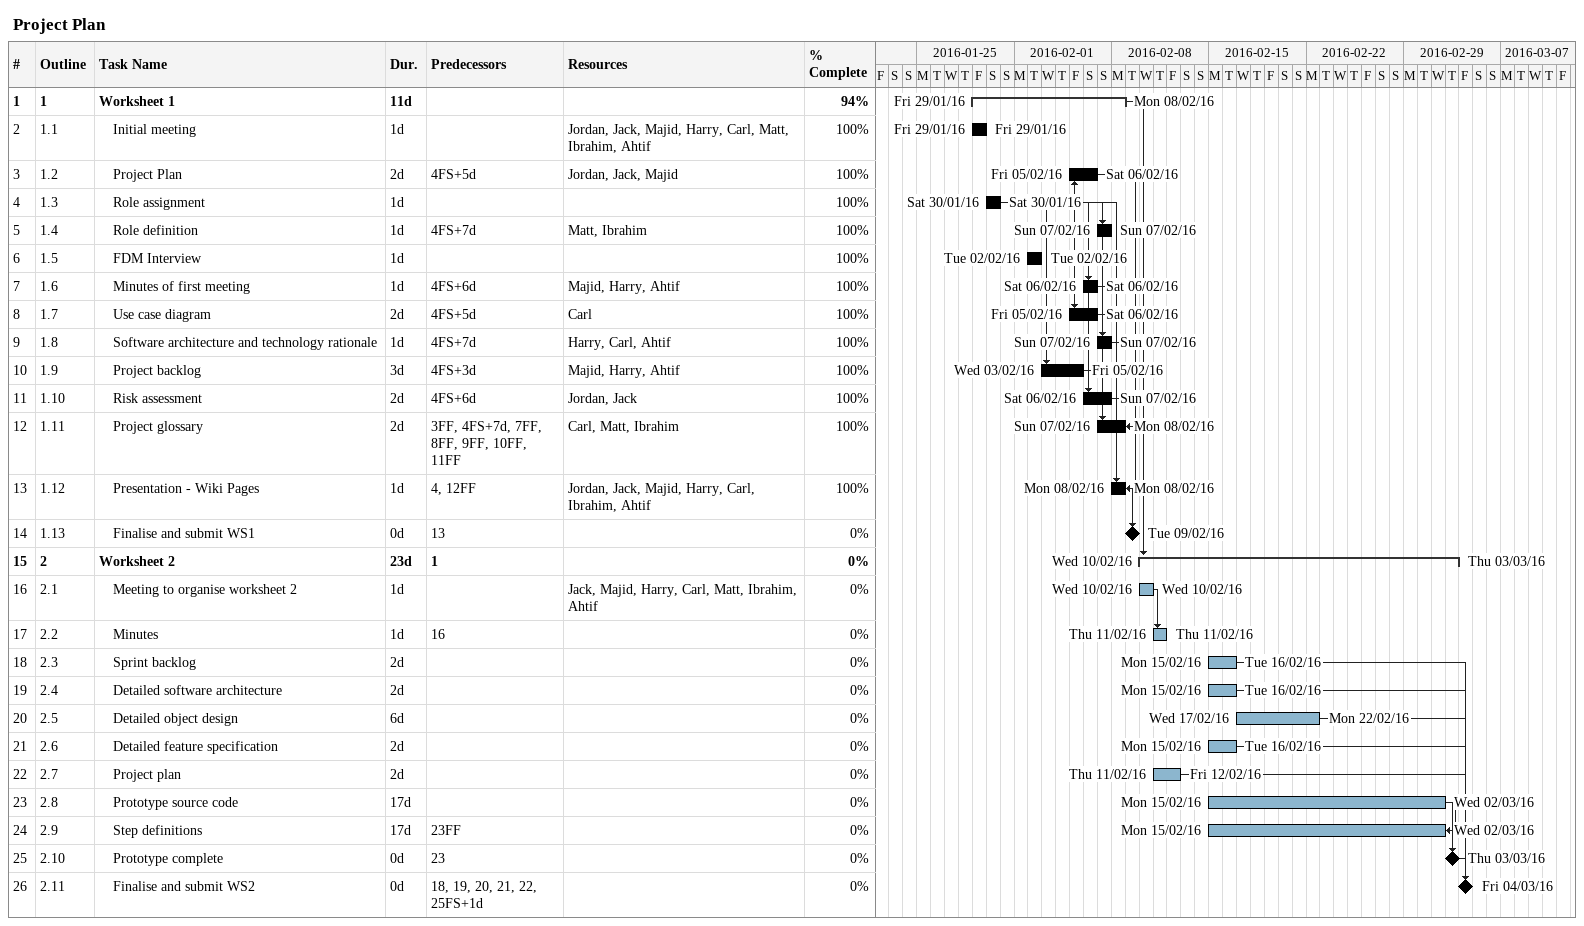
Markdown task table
Project Plan

| ID | WBS | Task | Duration | Start | Finish | Predecessors | Resources | % complete |
|---|---|---|---|---|---|---|---|---|
| 1 | 1 | **Worksheet 1** | 11d | 2016-01-29 | 2016-02-08 |  |  | 94 |
| 2 | 1.1 | Initial meeting | 1d | 2016-01-29 | 2016-01-29 |  | Jordan, Jack, Majid, Harry, Carl, Matt, Ibrahim, Ahtif | 100 |
| 3 | 1.2 | Project Plan | 2d | 2016-02-05 | 2016-02-06 | 4FS+5d | Jordan, Jack, Majid | 100 |
| 4 | 1.3 | Role assignment | 1d | 2016-01-30 | 2016-01-30 |  |  | 100 |
| 5 | 1.4 | Role definition | 1d | 2016-02-07 | 2016-02-07 | 4FS+7d | Matt, Ibrahim | 100 |
| 6 | 1.5 | FDM Interview | 1d | 2016-02-02 | 2016-02-02 |  |  | 100 |
| 7 | 1.6 | Minutes of first meeting | 1d | 2016-02-06 | 2016-02-06 | 4FS+6d | Majid, Harry, Ahtif | 100 |
| 8 | 1.7 | Use case diagram | 2d | 2016-02-05 | 2016-02-06 | 4FS+5d | Carl | 100 |
| 9 | 1.8 | Software architecture and technology rationale | 1d | 2016-02-07 | 2016-02-07 | 4FS+7d | Harry, Carl, Ahtif | 100 |
| 10 | 1.9 | Project backlog | 3d | 2016-02-03 | 2016-02-05 | 4FS+3d | Majid, Harry, Ahtif | 100 |
| 11 | 1.10 | Risk assessment | 2d | 2016-02-06 | 2016-02-07 | 4FS+6d | Jordan, Jack | 100 |
| 12 | 1.11 | Project glossary | 2d | 2016-02-07 | 2016-02-08 | 3FF, 4FS+7d, 7FF, 8FF, 9FF, 10FF, 11FF | Carl, Matt, Ibrahim | 100 |
| 13 | 1.12 | Presentation - Wiki Pages | 1d | 2016-02-08 | 2016-02-08 | 4, 12FF | Jordan, Jack, Majid, Harry, Carl, Ibrahim, Ahtif | 100 |
| 14 | 1.13 | Finalise and submit WS1 | 0d | 2016-02-09 | 2016-02-09 | 13 |  | 0 |
| 15 | 2 | **Worksheet 2** | 23d | 2016-02-10 | 2016-03-03 | 1 |  | 0 |
| 16 | 2.1 | Meeting to organise worksheet 2 | 1d | 2016-02-10 | 2016-02-10 |  | Jack, Majid, Harry, Carl, Matt, Ibrahim, Ahtif | 0 |
| 17 | 2.2 | Minutes | 1d | 2016-02-11 | 2016-02-11 | 16 |  | 0 |
| 18 | 2.3 | Sprint backlog | 2d | 2016-02-15 | 2016-02-16 |  |  | 0 |
| 19 | 2.4 | Detailed software architecture | 2d | 2016-02-15 | 2016-02-16 |  |  | 0 |
| 20 | 2.5 | Detailed object design | 6d | 2016-02-17 | 2016-02-22 |  |  | 0 |
| 21 | 2.6 | Detailed feature specification | 2d | 2016-02-15 | 2016-02-16 |  |  | 0 |
| 22 | 2.7 | Project plan | 2d | 2016-02-11 | 2016-02-12 |  |  | 0 |
| 23 | 2.8 | Prototype source code | 17d | 2016-02-15 | 2016-03-02 |  |  | 0 |
| 24 | 2.9 | Step definitions | 17d | 2016-02-15 | 2016-03-02 | 23FF |  | 0 |
| 25 | 2.10 | Prototype complete | 0d | 2016-03-03 | 2016-03-03 | 23 |  | 0 |
| 26 | 2.11 | Finalise and submit WS2 | 0d | 2016-03-04 | 2016-03-04 | 18, 19, 20, 21, 22, 25FS+1d |  | 0 |
